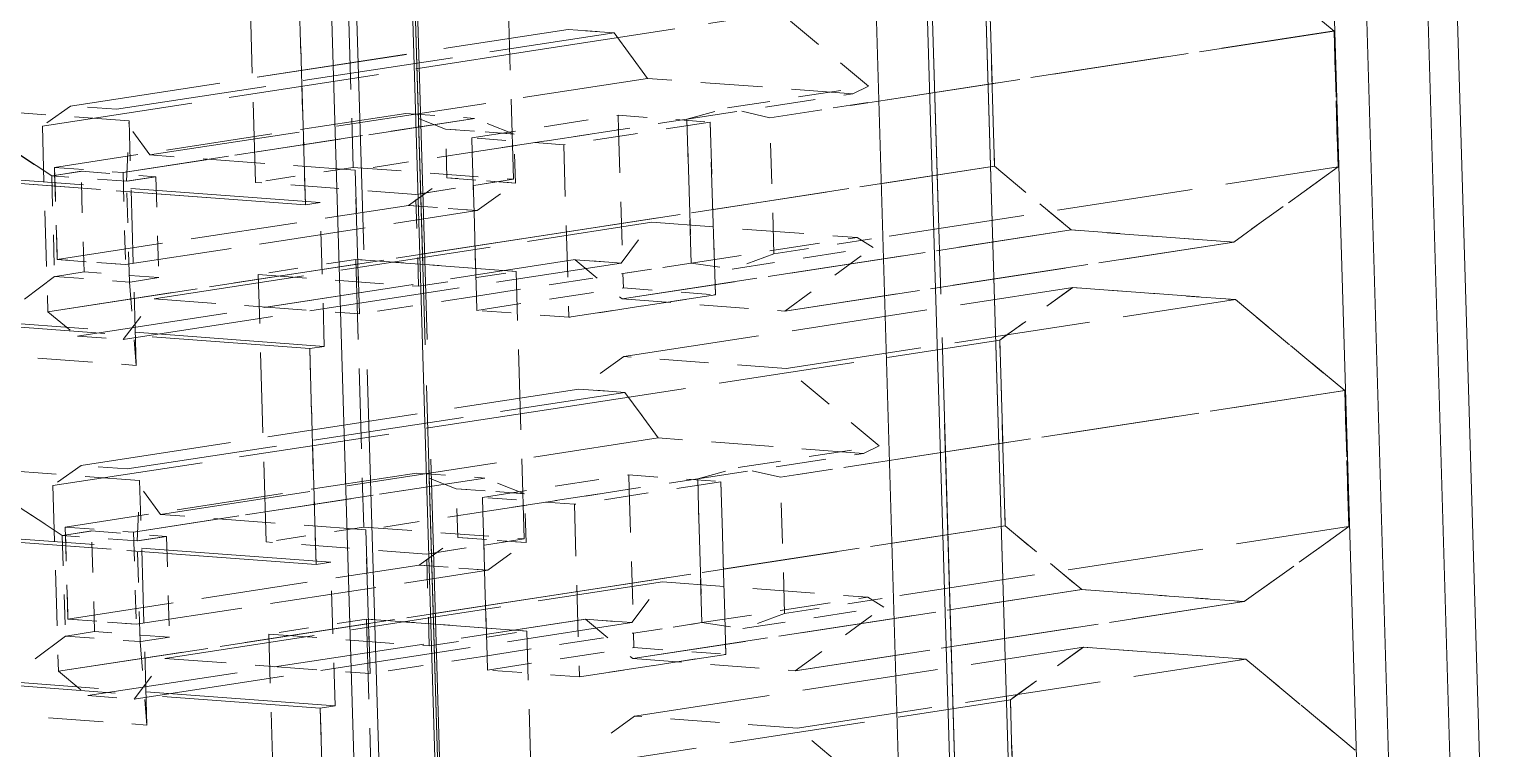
# Model space of a CAD drawing. Extents: x 23 to 417, y 3 to 294.
# Drawn here: x 328.52 to 333.6, y 141.33 to 143.81 of the extents above; entities that cross this region are included whole.
import ezdxf

# ---------------------------------------------------------------- set-up
doc = ezdxf.new("R2010")
doc.units = 0
doc.linetypes.add('DASHED', pattern=[15, 12, -3])
doc.layers.get('0').update_dxf_attribs({"lineweight": 13})

# ---------------------------------------------------------------- blocks, each defined once
blk = doc.blocks.new('BLOCK3535')
at = {"color": 7, "linetype": 'DASHED', "lineweight": 13}
for p, q in [((-41.505, 44.309), (-40.551, 12.073)), ((-40.551, 12.073), (-41.505, 44.309)), ((-41.895, 43.793), (-40.973, 12.649)), ((-40.973, 12.649), (-41.895, 43.793)), ((-39.084, 43.795), (-38.185, 13.406)), ((-39.084, 43.795), (-38.185, 13.406)), ((-38.863, 43.778), (-37.963, 13.389)), ((-38.863, 43.778), (-37.963, 13.389)), ((-37.54, 13.404), (-38.439, 43.793)), ((-38.439, 43.793), (-37.54, 13.404)), ((-37.337, 13.435), (-38.237, 43.824)), ((-38.237, 43.824), (-37.337, 13.435)), ((-41.333, 12.886), (-42.241, 43.533)), ((-41.333, 12.886), (-42.241, 43.533)), ((-44.52, 12.432), (-45.42, 42.821)), ((-44.52, 12.432), (-45.42, 42.821)), ((-45.969, 42.488), (-45.087, 12.695)), ((-45.087, 12.695), (-45.969, 42.488))]:
    blk.add_line(p, q, dxfattribs=at)
at = {"color": 7, "linetype": 'DASHED', "lineweight": 13, "ltscale": 0.299304}
for p, q in [((-41.296, 24.729), (-40.941, 12.762)), ((-40.941, 12.762), (-41.296, 24.729))]:
    blk.add_line(p, q, dxfattribs=at)
at = {"color": 7, "linetype": 'DASHED', "lineweight": 13, "ltscale": 0.275211}
for p, q in [((-44.93, 13.192), (-45.255, 24.195)), ((-44.93, 13.192), (-45.255, 24.195)), ((-44.833, 24.126), (-44.508, 13.122)), ((-44.833, 24.126), (-44.508, 13.122))]:
    blk.add_line(p, q, dxfattribs=at)
at = {"color": 7, "linetype": 'DASHED', "lineweight": 13, "ltscale": 0.28142}
for p, q in [((-44.516, 12.913), (-44.849, 24.165)), ((-44.849, 24.165), (-44.516, 12.913))]:
    blk.add_line(p, q, dxfattribs=at)
at = {"color": 7, "linetype": 'DASHED', "lineweight": 13, "ltscale": 0.0462}
for p, q in [((-45.302, 23.861), (-45.247, 22.014)), ((-45.302, 23.861), (-45.247, 22.014)), ((-45.921, 21.911), (-45.976, 23.758)), ((-45.921, 21.911), (-45.976, 23.758)), ((-44.14, 21.932), (-44.195, 23.779)), ((-44.14, 21.932), (-44.195, 23.779)), ((-45.228, 21.379), (-45.174, 19.531)), ((-45.228, 21.379), (-45.174, 19.531)), ((-45.848, 19.428), (-45.902, 21.275)), ((-45.848, 19.428), (-45.902, 21.275)), ((-44.066, 19.449), (-44.121, 21.296)), ((-44.066, 19.449), (-44.121, 21.296)), ((-45.155, 18.896), (-45.1, 17.049)), ((-45.155, 18.896), (-45.1, 17.049)), ((-45.774, 16.945), (-45.829, 18.792)), ((-45.774, 16.945), (-45.829, 18.792)), ((-43.993, 16.966), (-44.048, 18.813)), ((-43.993, 16.966), (-44.048, 18.813))]:
    blk.add_line(p, q, dxfattribs=at)
at = {"color": 7, "linetype": 'DASHED', "lineweight": 13, "ltscale": 0.02456}
for p, q in [((-39.229, 23.584), (-38.474, 22.955)), ((-38.474, 22.955), (-39.229, 23.584)), ((-39.155, 21.101), (-38.4, 20.473)), ((-38.4, 20.473), (-39.155, 21.101)), ((-39.082, 18.618), (-38.327, 17.99)), ((-38.327, 17.99), (-39.082, 18.618))]:
    blk.add_line(p, q, dxfattribs=at)
at = {"color": 7, "linetype": 'DASHED', "lineweight": 13, "ltscale": 0.037258}
for p, q in [((-45.576, 21.756), (-45.621, 23.246)), ((-45.621, 23.246), (-45.576, 21.756)), ((-45.503, 19.273), (-45.547, 20.763)), ((-45.547, 20.763), (-45.503, 19.273)), ((-45.429, 16.79), (-45.474, 18.28)), ((-45.474, 18.28), (-45.429, 16.79))]:
    blk.add_line(p, q, dxfattribs=at)
at = {"color": 7, "linetype": 'DASHED', "lineweight": 13, "ltscale": 0.078413}
for p, q in [((-43.956, 22.828), (-40.856, 23.304)), ((-43.956, 22.828), (-40.856, 23.304)), ((-41.574, 22.479), (-38.474, 22.956)), ((-43.918, 21.546), (-40.818, 22.022)), ((-41.546, 21.54), (-38.446, 22.017)), ((-41.546, 21.54), (-38.446, 22.017)), ((-40.289, 21.582), (-43.389, 21.106)), ((-43.389, 21.106), (-40.289, 21.582)), ((-39.167, 21.498), (-42.267, 21.022)), ((-42.267, 21.022), (-39.167, 21.498)), ((-43.378, 20.708), (-40.278, 21.185)), ((-43.378, 20.708), (-40.278, 21.185)), ((-42.256, 20.625), (-39.155, 21.101)), ((-42.256, 20.625), (-39.155, 21.101)), ((-43.882, 20.345), (-40.782, 20.821)), ((-43.882, 20.345), (-40.782, 20.821)), ((-41.5, 19.997), (-38.4, 20.473)), ((-43.845, 19.063), (-40.744, 19.539)), ((-41.473, 19.058), (-38.373, 19.534)), ((-41.473, 19.058), (-38.373, 19.534)), ((-40.216, 19.099), (-43.316, 18.623)), ((-43.316, 18.623), (-40.216, 19.099)), ((-39.094, 19.016), (-42.194, 18.539)), ((-42.194, 18.539), (-39.094, 19.016)), ((-43.304, 18.226), (-40.204, 18.702)), ((-43.304, 18.226), (-40.204, 18.702)), ((-42.182, 18.142), (-39.082, 18.618)), ((-42.182, 18.142), (-39.082, 18.618)), ((-43.809, 17.862), (-40.709, 18.338)), ((-43.809, 17.862), (-40.709, 18.338))]:
    blk.add_line(p, q, dxfattribs=at)
at = {"color": 7, "linetype": 'DASHED', "lineweight": 13, "ltscale": 0.032084}
for p, q in [((-40.818, 22.022), (-40.856, 23.304)), ((-40.856, 23.304), (-40.818, 22.022)), ((-40.744, 19.539), (-40.782, 20.822)), ((-40.782, 20.822), (-40.744, 19.539)), ((-40.671, 17.056), (-40.709, 18.339)), ((-40.709, 18.339), (-40.671, 17.056))]:
    blk.add_line(p, q, dxfattribs=at)
at = {"color": 7, "linetype": 'DASHED', "lineweight": 13, "ltscale": 0.02083}
for p, q in [((-41.689, 22.575), (-42.329, 23.108)), ((-41.689, 22.575), (-42.329, 23.108)), ((-41.615, 20.092), (-42.256, 20.625)), ((-41.615, 20.092), (-42.256, 20.625)), ((-41.542, 17.609), (-42.182, 18.142)), ((-41.542, 17.609), (-42.182, 18.142))]:
    blk.add_line(p, q, dxfattribs=at)
at = {"color": 7, "linetype": 'DASHED', "lineweight": 13, "ltscale": 0.086914}
for p, q in [((-47.198, 22.438), (-43.762, 22.967)), ((-47.151, 20.849), (-43.715, 21.378)), ((-47.125, 19.956), (-43.689, 20.484)), ((-47.078, 18.367), (-43.642, 18.895))]:
    blk.add_line(p, q, dxfattribs=at)
at = {"color": 7, "linetype": 'DASHED', "lineweight": 13, "ltscale": 0.086919}
for p, q in [((-47.198, 22.438), (-43.762, 22.966)), ((-47.125, 19.956), (-43.688, 20.483))]:
    blk.add_line(p, q, dxfattribs=at)
at = {"color": 7, "linetype": 'DASHED', "lineweight": 13, "ltscale": 0.086936}
for p, q in [((-46.881, 22.415), (-43.444, 22.943)), ((-46.881, 22.415), (-43.444, 22.943)), ((-47.393, 22.299), (-43.956, 22.827)), ((-47.393, 22.299), (-43.956, 22.827)), ((-46.651, 22.1), (-43.214, 22.628)), ((-46.651, 22.1), (-43.214, 22.628)), ((-46.621, 21.107), (-43.184, 21.635)), ((-46.621, 21.107), (-43.184, 21.635)), ((-47.355, 21.018), (-43.918, 21.546)), ((-46.834, 20.826), (-43.397, 21.354)), ((-46.834, 20.826), (-43.397, 21.354)), ((-46.807, 19.932), (-43.37, 20.46)), ((-46.807, 19.932), (-43.37, 20.46)), ((-47.32, 19.817), (-43.882, 20.345)), ((-47.32, 19.817), (-43.882, 20.345)), ((-46.577, 19.618), (-43.14, 20.146)), ((-46.577, 19.618), (-43.14, 20.146)), ((-46.548, 18.624), (-43.111, 19.153)), ((-46.548, 18.624), (-43.111, 19.153)), ((-47.282, 18.535), (-43.845, 19.064)), ((-46.76, 18.343), (-43.323, 18.871)), ((-46.76, 18.343), (-43.323, 18.871))]:
    blk.add_line(p, q, dxfattribs=at)
at = {"color": 7, "linetype": 'DASHED', "lineweight": 13, "ltscale": 0.007981}
for p, q in [((-43.762, 22.967), (-43.444, 22.943)), ((-43.689, 20.484), (-43.37, 20.46))]:
    blk.add_line(p, q, dxfattribs=at)
at = {"color": 7, "linetype": 'DASHED', "lineweight": 13, "ltscale": 0.00798}
for p, q in [((-43.444, 22.943), (-43.762, 22.967)), ((-43.397, 21.354), (-43.715, 21.377)), ((-43.715, 21.377), (-43.397, 21.354)), ((-43.37, 20.46), (-43.689, 20.484)), ((-43.323, 18.871), (-43.642, 18.895)), ((-43.642, 18.895), (-43.323, 18.871))]:
    blk.add_line(p, q, dxfattribs=at)
at = {"color": 7, "linetype": 'DASHED', "lineweight": 13, "ltscale": 0.009743}
for p, q in [((-43.444, 22.943), (-43.214, 22.628)), ((-43.214, 22.628), (-43.444, 22.943)), ((-46.651, 22.1), (-46.881, 22.415)), ((-46.651, 22.1), (-46.881, 22.415)), ((-43.37, 20.46), (-43.14, 20.146)), ((-43.14, 20.146), (-43.37, 20.46)), ((-46.577, 19.618), (-46.807, 19.932)), ((-46.577, 19.618), (-46.807, 19.932))]:
    blk.add_line(p, q, dxfattribs=at)
at = {"color": 7, "linetype": 'DASHED', "lineweight": 13, "ltscale": 0.078412}
for p, q in [((-38.474, 22.955), (-41.574, 22.479)), ((-38.4, 20.473), (-41.5, 19.997))]:
    blk.add_line(p, q, dxfattribs=at)
at = {"color": 7, "linetype": 'DASHED', "lineweight": 13, "ltscale": 0.02348}
for p, q in [((-38.474, 22.955), (-38.446, 22.017)), ((-38.446, 22.017), (-38.474, 22.955)), ((-38.4, 20.473), (-38.372, 19.534)), ((-38.372, 19.534), (-38.4, 20.473))]:
    blk.add_line(p, q, dxfattribs=at)
at = {"color": 7, "linetype": 'DASHED', "lineweight": 13, "ltscale": 0.035532}
for p, q in [((-41.796, 22.523), (-43.214, 22.628)), ((-41.796, 22.523), (-43.214, 22.628)), ((-45.233, 21.995), (-46.651, 22.1)), ((-45.233, 21.995), (-46.651, 22.1)), ((-43.184, 21.635), (-41.767, 21.53)), ((-43.184, 21.635), (-41.767, 21.53)), ((-46.621, 21.107), (-45.204, 21.002)), ((-46.621, 21.107), (-45.204, 21.002)), ((-41.723, 20.04), (-43.14, 20.146)), ((-41.723, 20.04), (-43.14, 20.146)), ((-45.16, 19.512), (-46.577, 19.618)), ((-45.16, 19.512), (-46.577, 19.618)), ((-43.111, 19.153), (-41.693, 19.047)), ((-43.111, 19.153), (-41.693, 19.047)), ((-46.548, 18.624), (-45.13, 18.519)), ((-46.548, 18.624), (-45.13, 18.519))]:
    blk.add_line(p, q, dxfattribs=at)
at = {"color": 7, "linetype": 'DASHED', "lineweight": 13, "ltscale": 0.028979}
for p, q in [((-42.942, 22.347), (-41.796, 22.523)), ((-42.942, 22.347), (-41.796, 22.523)), ((-42.912, 21.354), (-41.767, 21.53)), ((-42.912, 21.354), (-41.767, 21.53)), ((-42.868, 19.864), (-41.723, 20.04)), ((-42.868, 19.864), (-41.723, 20.04)), ((-42.839, 18.871), (-41.693, 19.047)), ((-42.839, 18.871), (-41.693, 19.047))]:
    blk.add_line(p, q, dxfattribs=at)
at = {"color": 7, "linetype": 'DASHED', "lineweight": 13, "ltscale": 0.024606}
for p, q in [((-42.661, 22.425), (-41.689, 22.575)), ((-42.661, 22.425), (-41.689, 22.575)), ((-42.629, 21.312), (-41.656, 21.462)), ((-42.629, 21.312), (-41.656, 21.462)), ((-42.588, 19.942), (-41.615, 20.092)), ((-42.588, 19.942), (-41.615, 20.092)), ((-42.555, 18.83), (-41.582, 18.979)), ((-42.555, 18.83), (-41.582, 18.979))]:
    blk.add_line(p, q, dxfattribs=at)
at = {"color": 7, "linetype": 'DASHED', "lineweight": 13, "ltscale": 0.002984}
for p, q in [((-41.689, 22.575), (-41.796, 22.523)), ((-41.689, 22.575), (-41.796, 22.523)), ((-41.615, 20.092), (-41.723, 20.04)), ((-41.615, 20.092), (-41.723, 20.04))]:
    blk.add_line(p, q, dxfattribs=at)
at = {"color": 7, "linetype": 'DASHED', "lineweight": 13, "ltscale": 0.03146}
for p, q in [((-46.794, 22.335), (-48.049, 22.428)), ((-46.794, 22.335), (-48.049, 22.428)), ((-47.999, 20.74), (-46.744, 20.647)), ((-47.999, 20.74), (-46.744, 20.647)), ((-46.721, 19.852), (-47.976, 19.946)), ((-46.721, 19.852), (-47.976, 19.946)), ((-47.926, 18.257), (-46.671, 18.164)), ((-47.926, 18.257), (-46.671, 18.164))]:
    blk.add_line(p, q, dxfattribs=at)
at = {"color": 7, "linetype": 'DASHED', "lineweight": 13, "ltscale": 0.021543}
for p, q in [((-48.049, 22.428), (-47.328, 21.956)), ((-47.328, 21.956), (-48.049, 22.428)), ((-47.976, 19.946), (-47.255, 19.473)), ((-47.255, 19.473), (-47.976, 19.946))]:
    blk.add_line(p, q, dxfattribs=at)
at = {"color": 7, "linetype": 'DASHED', "lineweight": 13, "ltscale": 0.005983}
for p, q in [((-47.198, 22.438), (-47.393, 22.299)), ((-47.198, 22.438), (-47.393, 22.299)), ((-47.125, 19.956), (-47.32, 19.817)), ((-47.125, 19.956), (-47.32, 19.817))]:
    blk.add_line(p, q, dxfattribs=at)
at = {"color": 7, "linetype": 'DASHED', "lineweight": 13, "ltscale": 0.007958}
for p, q in [((-46.881, 22.415), (-47.198, 22.438)), ((-46.881, 22.415), (-47.198, 22.438)), ((-47.151, 20.849), (-46.834, 20.826)), ((-47.151, 20.849), (-46.834, 20.826)), ((-46.807, 19.932), (-47.125, 19.956)), ((-46.807, 19.932), (-47.125, 19.956)), ((-47.078, 18.367), (-46.76, 18.343)), ((-47.078, 18.367), (-46.76, 18.343))]:
    blk.add_line(p, q, dxfattribs=at)
at = {"color": 7, "linetype": 'DASHED', "lineweight": 13, "ltscale": 0.007278}
for p, q in [((-42.942, 22.347), (-42.661, 22.425)), ((-42.942, 22.347), (-42.661, 22.425)), ((-42.868, 19.864), (-42.588, 19.942)), ((-42.868, 19.864), (-42.588, 19.942))]:
    blk.add_line(p, q, dxfattribs=at)
at = {"color": 7, "linetype": 'DASHED', "lineweight": 13, "ltscale": 0.007494}
for p, q in [((-42.369, 22.357), (-42.661, 22.425)), ((-42.369, 22.357), (-42.661, 22.425)), ((-42.296, 19.875), (-42.588, 19.942)), ((-42.296, 19.875), (-42.588, 19.942))]:
    blk.add_line(p, q, dxfattribs=at)
at = {"color": 7, "linetype": 'DASHED', "lineweight": 13, "ltscale": 0.020121}
for p, q in [((-42.369, 22.357), (-41.574, 22.48)), ((-41.574, 22.479), (-42.369, 22.357)), ((-42.342, 21.418), (-41.546, 21.54)), ((-42.342, 21.418), (-41.546, 21.54)), ((-41.5, 19.997), (-42.296, 19.875)), ((-42.296, 19.875), (-41.5, 19.997)), ((-42.268, 18.935), (-41.473, 19.057)), ((-42.268, 18.935), (-41.473, 19.057))]:
    blk.add_line(p, q, dxfattribs=at)
at = {"color": 7, "linetype": 'DASHED', "lineweight": 13, "ltscale": 0.061367}
for p, q in [((-44.883, 22.387), (-47.309, 22.014)), ((-44.883, 22.387), (-47.309, 22.014)), ((-46.836, 21.979), (-44.41, 22.352)), ((-44.41, 22.352), (-46.836, 21.979)), ((-47.29, 21.378), (-44.864, 21.751)), ((-47.29, 21.378), (-44.864, 21.751)), ((-46.818, 21.343), (-44.391, 21.716)), ((-46.818, 21.343), (-44.391, 21.716)), ((-44.809, 19.904), (-47.235, 19.531)), ((-44.809, 19.904), (-47.235, 19.531)), ((-46.763, 19.496), (-44.337, 19.869)), ((-44.337, 19.869), (-46.763, 19.496)), ((-47.217, 18.896), (-44.79, 19.268)), ((-47.217, 18.896), (-44.79, 19.268)), ((-46.744, 18.86), (-44.318, 19.233)), ((-46.744, 18.86), (-44.318, 19.233))]:
    blk.add_line(p, q, dxfattribs=at)
at = {"color": 7, "linetype": 'DASHED', "lineweight": 13, "ltscale": 0.010442}
for p, q in [((-46.812, 21.918), (-46.794, 22.335)), ((-46.812, 21.918), (-46.794, 22.335)), ((-46.738, 19.435), (-46.721, 19.852)), ((-46.738, 19.435), (-46.721, 19.852))]:
    blk.add_line(p, q, dxfattribs=at)
at = {"color": 7, "linetype": 'DASHED', "lineweight": 13, "ltscale": 0.042225}
for p, q in [((-46.744, 20.647), (-46.794, 22.335)), ((-46.744, 20.647), (-46.794, 22.335)), ((-46.671, 18.164), (-46.721, 19.852)), ((-46.671, 18.164), (-46.721, 19.852))]:
    blk.add_line(p, q, dxfattribs=at)
at = {"color": 7, "linetype": 'DASHED', "lineweight": 13, "ltscale": 0.011844}
for p, q in [((-44.883, 22.387), (-44.41, 22.352)), ((-44.883, 22.387), (-44.41, 22.352)), ((-44.136, 22.244), (-44.609, 22.279)), ((-44.609, 22.279), (-44.136, 22.244)), ((-47.309, 22.014), (-46.836, 21.979)), ((-47.309, 22.014), (-46.836, 21.979)), ((-44.126, 21.906), (-44.599, 21.942)), ((-44.599, 21.942), (-44.126, 21.906)), ((-44.391, 21.716), (-44.864, 21.751)), ((-44.864, 21.751), (-44.391, 21.716)), ((-46.818, 21.343), (-47.29, 21.378)), ((-47.29, 21.378), (-46.818, 21.343)), ((-44.809, 19.904), (-44.337, 19.869)), ((-44.809, 19.904), (-44.337, 19.869)), ((-44.063, 19.761), (-44.535, 19.796)), ((-44.535, 19.796), (-44.063, 19.761)), ((-47.235, 19.531), (-46.763, 19.496)), ((-47.235, 19.531), (-46.763, 19.496)), ((-44.053, 19.424), (-44.525, 19.459)), ((-44.525, 19.459), (-44.053, 19.424)), ((-44.318, 19.233), (-44.79, 19.268)), ((-44.79, 19.268), (-44.318, 19.233)), ((-46.744, 18.86), (-47.217, 18.896)), ((-47.217, 18.896), (-46.744, 18.86))]:
    blk.add_line(p, q, dxfattribs=at)
at = {"color": 7, "linetype": 'DASHED', "lineweight": 13, "ltscale": 0.007359}
for p, q in [((-44.609, 22.279), (-44.883, 22.387)), ((-44.609, 22.279), (-44.883, 22.387)), ((-44.136, 22.244), (-44.41, 22.352)), ((-44.136, 22.244), (-44.41, 22.352)), ((-44.535, 19.796), (-44.809, 19.904)), ((-44.535, 19.796), (-44.809, 19.904)), ((-44.063, 19.761), (-44.337, 19.869)), ((-44.063, 19.761), (-44.337, 19.869))]:
    blk.add_line(p, q, dxfattribs=at)
at = {"color": 7, "linetype": 'DASHED', "lineweight": 13, "ltscale": 0.025569}
for p, q in [((-44.428, 22.218), (-43.417, 22.374)), ((-44.428, 22.218), (-43.417, 22.374)), ((-42.782, 22.326), (-43.793, 22.171)), ((-42.782, 22.326), (-43.793, 22.171)), ((-43.414, 22.274), (-44.425, 22.119)), ((-44.425, 22.119), (-43.414, 22.274)), ((-44.395, 21.126), (-43.384, 21.281)), ((-44.395, 21.126), (-43.384, 21.281)), ((-44.392, 21.027), (-43.381, 21.182)), ((-44.392, 21.027), (-43.381, 21.182)), ((-43.757, 20.979), (-42.746, 21.135)), ((-42.746, 21.135), (-43.757, 20.979)), ((-44.354, 19.736), (-43.343, 19.891)), ((-44.354, 19.736), (-43.343, 19.891)), ((-43.34, 19.792), (-44.351, 19.636)), ((-44.351, 19.636), (-43.34, 19.792)), ((-42.708, 19.844), (-43.719, 19.688)), ((-42.708, 19.844), (-43.719, 19.688)), ((-44.322, 18.643), (-43.311, 18.799)), ((-44.322, 18.643), (-43.311, 18.799)), ((-44.319, 18.544), (-43.308, 18.699)), ((-44.319, 18.544), (-43.308, 18.699)), ((-43.684, 18.497), (-42.673, 18.652)), ((-42.673, 18.652), (-43.684, 18.497))]:
    blk.add_line(p, q, dxfattribs=at)
at = {"color": 7, "linetype": 'DASHED', "lineweight": 13, "ltscale": 0.002484}
for p, q in [((-43.414, 22.274), (-43.417, 22.374)), ((-43.417, 22.374), (-43.414, 22.274)), ((-44.428, 22.218), (-44.425, 22.119)), ((-44.428, 22.218), (-44.425, 22.119)), ((-43.381, 21.182), (-43.384, 21.281)), ((-43.384, 21.281), (-43.381, 21.182)), ((-44.395, 21.126), (-44.392, 21.027)), ((-44.395, 21.126), (-44.392, 21.027)), ((-43.34, 19.792), (-43.343, 19.891)), ((-43.343, 19.891), (-43.34, 19.792)), ((-44.354, 19.736), (-44.351, 19.636)), ((-44.354, 19.736), (-44.351, 19.636)), ((-43.308, 18.699), (-43.311, 18.799)), ((-43.311, 18.799), (-43.308, 18.699)), ((-44.322, 18.643), (-44.319, 18.544)), ((-44.322, 18.643), (-44.319, 18.544))]:
    blk.add_line(p, q, dxfattribs=at)
at = {"color": 7, "linetype": 'DASHED', "lineweight": 13, "ltscale": 0.015915}
for p, q in [((-43.417, 22.374), (-42.782, 22.326)), ((-43.417, 22.374), (-42.782, 22.326)), ((-43.793, 22.171), (-44.428, 22.218)), ((-43.793, 22.171), (-44.428, 22.218)), ((-43.381, 21.182), (-42.746, 21.135)), ((-43.381, 21.182), (-42.746, 21.135)), ((-43.757, 20.979), (-44.392, 21.027)), ((-43.757, 20.979), (-44.392, 21.027)), ((-43.343, 19.891), (-42.708, 19.844)), ((-43.343, 19.891), (-42.708, 19.844)), ((-43.719, 19.688), (-44.354, 19.736)), ((-43.719, 19.688), (-44.354, 19.736)), ((-43.308, 18.699), (-42.673, 18.652)), ((-43.308, 18.699), (-42.673, 18.652)), ((-43.684, 18.497), (-44.319, 18.544)), ((-43.684, 18.497), (-44.319, 18.544))]:
    blk.add_line(p, q, dxfattribs=at)
at = {"color": 7, "linetype": 'DASHED', "lineweight": 13, "ltscale": 0.011932}
for p, q in [((-42.942, 22.347), (-43.414, 22.274)), ((-42.942, 22.347), (-43.414, 22.274)), ((-43.384, 21.281), (-42.912, 21.354)), ((-42.912, 21.354), (-43.384, 21.281)), ((-42.868, 19.864), (-43.34, 19.792)), ((-42.868, 19.864), (-43.34, 19.792)), ((-43.311, 18.799), (-42.839, 18.871)), ((-42.839, 18.871), (-43.311, 18.799))]:
    blk.add_line(p, q, dxfattribs=at)
at = {"color": 7, "linetype": 'DASHED', "lineweight": 13, "ltscale": 0.024839}
for p, q in [((-42.912, 21.354), (-42.942, 22.347)), ((-42.942, 22.347), (-42.912, 21.354)), ((-43.414, 22.274), (-43.384, 21.281)), ((-43.414, 22.274), (-43.384, 21.281)), ((-44.395, 21.126), (-44.425, 22.119)), ((-44.425, 22.119), (-44.395, 21.126)), ((-45.204, 21.002), (-45.233, 21.995)), ((-45.233, 21.995), (-45.204, 21.002)), ((-45.446, 20.778), (-45.475, 21.771)), ((-45.446, 20.778), (-45.475, 21.771)), ((-43.34, 19.792), (-43.311, 18.799)), ((-43.34, 19.792), (-43.311, 18.799)), ((-42.839, 18.871), (-42.868, 19.864)), ((-42.868, 19.864), (-42.839, 18.871)), ((-44.322, 18.643), (-44.351, 19.636)), ((-44.351, 19.636), (-44.322, 18.643)), ((-45.13, 18.519), (-45.16, 19.512)), ((-45.16, 19.512), (-45.13, 18.519)), ((-45.372, 18.296), (-45.402, 19.289)), ((-45.372, 18.296), (-45.402, 19.289))]:
    blk.add_line(p, q, dxfattribs=at)
at = {"color": 7, "linetype": 'DASHED', "lineweight": 13, "ltscale": 0.029806}
for p, q in [((-42.746, 21.135), (-42.782, 22.326)), ((-42.782, 22.326), (-42.746, 21.135)), ((-43.793, 22.171), (-43.757, 20.979)), ((-43.793, 22.171), (-43.757, 20.979)), ((-42.673, 18.652), (-42.708, 19.844)), ((-42.708, 19.844), (-42.673, 18.652)), ((-43.719, 19.688), (-43.684, 18.497)), ((-43.719, 19.688), (-43.684, 18.497))]:
    blk.add_line(p, q, dxfattribs=at)
at = {"color": 7, "linetype": 'DASHED', "lineweight": 13, "ltscale": 0.0235}
for p, q in [((-42.342, 21.418), (-42.369, 22.357)), ((-42.342, 21.418), (-42.369, 22.357)), ((-42.268, 18.935), (-42.296, 19.875)), ((-42.268, 18.935), (-42.296, 19.875))]:
    blk.add_line(p, q, dxfattribs=at)
at = {"color": 7, "linetype": 'DASHED', "lineweight": 13, "ltscale": 0.032042}
for p, q in [((-47.393, 22.299), (-47.355, 21.018)), ((-47.393, 22.299), (-47.355, 21.018)), ((-47.32, 19.817), (-47.282, 18.535)), ((-47.32, 19.817), (-47.282, 18.535))]:
    blk.add_line(p, q, dxfattribs=at)
at = {"color": 7, "linetype": 'DASHED', "lineweight": 13, "ltscale": 0.008445}
for p, q in [((-44.599, 21.942), (-44.609, 22.279)), ((-44.599, 21.942), (-44.609, 22.279)), ((-44.126, 21.906), (-44.136, 22.244)), ((-44.126, 21.906), (-44.136, 22.244)), ((-44.525, 19.459), (-44.535, 19.796)), ((-44.525, 19.459), (-44.535, 19.796)), ((-44.053, 19.424), (-44.063, 19.761)), ((-44.053, 19.424), (-44.063, 19.761))]:
    blk.add_line(p, q, dxfattribs=at)
at = {"color": 7, "linetype": 'DASHED', "lineweight": 13, "ltscale": 0.020456}
for p, q in [((-44.425, 22.119), (-45.233, 21.995)), ((-44.425, 22.119), (-45.233, 21.995)), ((-44.395, 21.126), (-45.204, 21.002)), ((-44.395, 21.126), (-45.204, 21.002)), ((-44.351, 19.636), (-45.16, 19.512)), ((-44.351, 19.636), (-45.16, 19.512)), ((-44.322, 18.643), (-45.13, 18.519)), ((-44.322, 18.643), (-45.13, 18.519))]:
    blk.add_line(p, q, dxfattribs=at)
at = {"color": 7, "linetype": 'DASHED', "lineweight": 13, "ltscale": 0.109185}
for p, q in [((-45.576, 21.756), (-49.932, 22.08)), ((-49.932, 22.08), (-45.576, 21.756)), ((-45.475, 21.771), (-49.831, 22.096)), ((-45.475, 21.771), (-49.831, 22.096)), ((-45.446, 20.778), (-49.801, 21.103)), ((-45.446, 20.778), (-49.801, 21.103)), ((-49.902, 21.087), (-45.547, 20.763)), ((-49.902, 21.087), (-45.547, 20.763)), ((-45.503, 19.273), (-49.858, 19.597)), ((-49.858, 19.597), (-45.503, 19.273)), ((-45.402, 19.289), (-49.757, 19.613)), ((-45.402, 19.289), (-49.757, 19.613)), ((-49.829, 18.604), (-45.474, 18.28)), ((-49.829, 18.604), (-45.474, 18.28)), ((-45.372, 18.296), (-49.728, 18.62)), ((-45.372, 18.296), (-49.728, 18.62))]:
    blk.add_line(p, q, dxfattribs=at)
at = {"color": 7, "linetype": 'DASHED', "lineweight": 13, "ltscale": 0.078411}
for p, q in [((-40.818, 22.022), (-43.918, 21.546)), ((-40.744, 19.539), (-43.845, 19.063))]:
    blk.add_line(p, q, dxfattribs=at)
at = {"color": 7, "linetype": 'DASHED', "lineweight": 13, "ltscale": 0.017192}
for p, q in [((-40.289, 21.582), (-40.818, 22.022)), ((-40.818, 22.022), (-40.289, 21.582)), ((-40.216, 19.099), (-40.744, 19.539)), ((-40.744, 19.539), (-40.216, 19.099))]:
    blk.add_line(p, q, dxfattribs=at)
at = {"color": 7, "linetype": 'DASHED', "lineweight": 13, "ltscale": 0.022205}
for p, q in [((-38.446, 22.017), (-39.167, 21.498)), ((-39.167, 21.498), (-38.446, 22.017)), ((-38.372, 19.534), (-39.094, 19.016)), ((-39.094, 19.016), (-38.372, 19.534))]:
    blk.add_line(p, q, dxfattribs=at)
at = {"color": 7, "linetype": 'DASHED', "lineweight": 13, "ltscale": 0.005114}
for p, q in [((-47.328, 21.956), (-47.126, 21.987)), ((-47.126, 21.987), (-47.328, 21.956)), ((-46.812, 21.918), (-46.609, 21.949)), ((-46.609, 21.949), (-46.812, 21.918)), ((-47.105, 21.292), (-47.308, 21.261)), ((-47.105, 21.292), (-47.308, 21.261)), ((-46.589, 21.253), (-46.791, 21.222)), ((-46.589, 21.253), (-46.791, 21.222)), ((-47.255, 19.473), (-47.053, 19.504)), ((-47.053, 19.504), (-47.255, 19.473)), ((-46.738, 19.435), (-46.536, 19.466)), ((-46.536, 19.466), (-46.738, 19.435)), ((-47.032, 18.809), (-47.234, 18.778)), ((-47.032, 18.809), (-47.234, 18.778)), ((-46.515, 18.771), (-46.717, 18.74)), ((-46.515, 18.771), (-46.717, 18.74))]:
    blk.add_line(p, q, dxfattribs=at)
at = {"color": 7, "linetype": 'DASHED', "lineweight": 13, "ltscale": 0.012954}
for p, q in [((-46.812, 21.918), (-47.328, 21.956)), ((-46.812, 21.918), (-47.328, 21.956)), ((-47.126, 21.987), (-46.609, 21.949)), ((-47.126, 21.987), (-46.609, 21.949)), ((-47.308, 21.261), (-46.791, 21.222)), ((-47.308, 21.261), (-46.791, 21.222)), ((-46.589, 21.253), (-47.105, 21.292)), ((-46.589, 21.253), (-47.105, 21.292)), ((-47.053, 19.504), (-46.536, 19.466)), ((-47.053, 19.504), (-46.536, 19.466)), ((-46.738, 19.435), (-47.255, 19.473)), ((-46.738, 19.435), (-47.255, 19.473)), ((-47.234, 18.778), (-46.717, 18.74)), ((-47.234, 18.778), (-46.717, 18.74)), ((-46.515, 18.771), (-47.032, 18.809)), ((-46.515, 18.771), (-47.032, 18.809))]:
    blk.add_line(p, q, dxfattribs=at)
at = {"color": 7, "linetype": 'DASHED', "lineweight": 13, "ltscale": 0.017387}
for p, q in [((-47.328, 21.956), (-47.308, 21.261)), ((-47.328, 21.956), (-47.308, 21.261)), ((-47.105, 21.292), (-47.126, 21.987)), ((-47.105, 21.292), (-47.126, 21.987)), ((-46.791, 21.222), (-46.812, 21.918)), ((-46.791, 21.222), (-46.812, 21.918)), ((-46.609, 21.949), (-46.589, 21.253)), ((-46.609, 21.949), (-46.589, 21.253)), ((-47.032, 18.809), (-47.053, 19.504)), ((-47.032, 18.809), (-47.053, 19.504)), ((-47.255, 19.473), (-47.234, 18.778)), ((-47.255, 19.473), (-47.234, 18.778)), ((-46.717, 18.74), (-46.738, 19.435)), ((-46.717, 18.74), (-46.738, 19.435)), ((-46.536, 19.466), (-46.515, 18.771)), ((-46.536, 19.466), (-46.515, 18.771))]:
    blk.add_line(p, q, dxfattribs=at)
at = {"color": 7, "linetype": 'DASHED', "lineweight": 13, "ltscale": 0.015897}
for p, q in [((-47.29, 21.378), (-47.309, 22.014)), ((-47.309, 22.014), (-47.29, 21.378)), ((-46.836, 21.979), (-46.818, 21.343)), ((-46.836, 21.979), (-46.818, 21.343)), ((-44.795, 21.193), (-44.814, 21.828)), ((-44.795, 21.193), (-44.814, 21.828)), ((-47.217, 18.896), (-47.235, 19.531)), ((-47.235, 19.531), (-47.217, 18.896)), ((-46.763, 19.496), (-46.744, 18.86)), ((-46.763, 19.496), (-46.744, 18.86)), ((-44.722, 18.71), (-44.74, 19.345)), ((-44.722, 18.71), (-44.74, 19.345))]:
    blk.add_line(p, q, dxfattribs=at)
at = {"color": 7, "linetype": 'DASHED', "lineweight": 13, "ltscale": 0.017046}
for p, q in [((-45.247, 22.014), (-45.921, 21.911)), ((-45.247, 22.014), (-45.921, 21.911)), ((-44.14, 21.932), (-44.814, 21.828)), ((-44.814, 21.828), (-44.14, 21.932)), ((-45.228, 21.379), (-45.902, 21.275)), ((-45.228, 21.379), (-45.902, 21.275)), ((-44.795, 21.193), (-44.121, 21.296)), ((-44.795, 21.193), (-44.121, 21.296)), ((-45.174, 19.531), (-45.848, 19.428)), ((-45.174, 19.531), (-45.848, 19.428)), ((-44.066, 19.449), (-44.74, 19.345)), ((-44.74, 19.345), (-44.066, 19.449)), ((-45.155, 18.896), (-45.829, 18.792)), ((-45.155, 18.896), (-45.829, 18.792)), ((-44.722, 18.71), (-44.048, 18.813)), ((-44.722, 18.71), (-44.048, 18.813))]:
    blk.add_line(p, q, dxfattribs=at)
at = {"color": 7, "linetype": 'DASHED', "lineweight": 13, "ltscale": 0.027759}
for p, q in [((-45.247, 22.014), (-44.14, 21.932)), ((-45.247, 22.014), (-44.14, 21.932)), ((-44.814, 21.828), (-45.921, 21.911)), ((-44.814, 21.828), (-45.921, 21.911)), ((-44.121, 21.296), (-45.228, 21.379)), ((-45.228, 21.379), (-44.121, 21.296)), ((-45.902, 21.275), (-44.795, 21.193)), ((-45.902, 21.275), (-44.795, 21.193)), ((-45.174, 19.531), (-44.066, 19.449)), ((-45.174, 19.531), (-44.066, 19.449)), ((-44.74, 19.345), (-45.848, 19.428)), ((-44.74, 19.345), (-45.848, 19.428)), ((-44.048, 18.813), (-45.155, 18.896)), ((-45.155, 18.896), (-44.048, 18.813)), ((-45.829, 18.792), (-44.722, 18.71)), ((-45.829, 18.792), (-44.722, 18.71))]:
    blk.add_line(p, q, dxfattribs=at)
at = {"color": 7, "linetype": 'DASHED', "lineweight": 13, "ltscale": 0.008161}
for p, q in [((-44.864, 21.751), (-44.599, 21.942)), ((-44.864, 21.751), (-44.599, 21.942)), ((-44.391, 21.716), (-44.126, 21.906)), ((-44.391, 21.716), (-44.126, 21.906)), ((-44.79, 19.268), (-44.525, 19.459)), ((-44.79, 19.268), (-44.525, 19.459)), ((-44.318, 19.233), (-44.053, 19.424)), ((-44.318, 19.233), (-44.053, 19.424))]:
    blk.add_line(p, q, dxfattribs=at)
at = {"color": 7, "linetype": 'DASHED', "lineweight": 13, "ltscale": 0.002557}
for p, q in [((-45.475, 21.771), (-45.576, 21.756)), ((-45.475, 21.771), (-45.576, 21.756)), ((-45.547, 20.763), (-45.446, 20.778)), ((-45.446, 20.778), (-45.547, 20.763)), ((-45.402, 19.289), (-45.503, 19.273)), ((-45.402, 19.289), (-45.503, 19.273)), ((-45.474, 18.28), (-45.372, 18.296)), ((-45.372, 18.296), (-45.474, 18.28))]:
    blk.add_line(p, q, dxfattribs=at)
at = {"color": 7, "linetype": 'DASHED', "lineweight": 13, "ltscale": 0.008818}
for p, q in [((-43.397, 21.354), (-43.184, 21.635)), ((-43.397, 21.354), (-43.184, 21.635)), ((-46.834, 20.826), (-46.621, 21.107)), ((-46.834, 20.826), (-46.621, 21.107)), ((-43.323, 18.871), (-43.111, 19.153)), ((-43.323, 18.871), (-43.111, 19.153)), ((-46.76, 18.343), (-46.548, 18.624)), ((-46.76, 18.343), (-46.548, 18.624))]:
    blk.add_line(p, q, dxfattribs=at)
at = {"color": 7, "linetype": 'DASHED', "lineweight": 13, "ltscale": 0.086935}
for p, q in [((-43.918, 21.546), (-47.355, 21.018)), ((-43.845, 19.063), (-47.282, 18.535))]:
    blk.add_line(p, q, dxfattribs=at)
at = {"color": 7, "linetype": 'DASHED', "lineweight": 13, "ltscale": 0.003257}
for p, q in [((-41.767, 21.53), (-41.656, 21.462)), ((-41.767, 21.53), (-41.656, 21.462)), ((-41.693, 19.047), (-41.582, 18.979)), ((-41.693, 19.047), (-41.582, 18.979))]:
    blk.add_line(p, q, dxfattribs=at)
at = {"color": 7, "linetype": 'DASHED', "lineweight": 13, "ltscale": 0.028129}
for p, q in [((-39.167, 21.498), (-40.289, 21.582)), ((-40.289, 21.582), (-39.167, 21.498)), ((-43.389, 21.106), (-42.267, 21.022)), ((-43.389, 21.106), (-42.267, 21.022)), ((-40.278, 21.185), (-39.155, 21.101)), ((-39.155, 21.101), (-40.278, 21.185)), ((-42.256, 20.625), (-43.378, 20.708)), ((-42.256, 20.625), (-43.378, 20.708)), ((-39.094, 19.016), (-40.216, 19.099)), ((-40.216, 19.099), (-39.094, 19.016)), ((-40.204, 18.702), (-39.082, 18.618)), ((-39.082, 18.618), (-40.204, 18.702)), ((-43.316, 18.623), (-42.194, 18.539)), ((-43.316, 18.623), (-42.194, 18.539)), ((-42.182, 18.142), (-43.304, 18.226)), ((-42.182, 18.142), (-43.304, 18.226))]:
    blk.add_line(p, q, dxfattribs=at)
at = {"color": 7, "linetype": 'DASHED', "lineweight": 13, "ltscale": 0.007642}
for p, q in [((-42.342, 21.418), (-42.629, 21.312)), ((-42.342, 21.418), (-42.629, 21.312)), ((-42.268, 18.935), (-42.555, 18.83)), ((-42.268, 18.935), (-42.555, 18.83))]:
    blk.add_line(p, q, dxfattribs=at)
at = {"color": 7, "linetype": 'DASHED', "lineweight": 13, "ltscale": 0.018833}
for p, q in [((-42.267, 21.022), (-41.656, 21.462)), ((-42.267, 21.022), (-41.656, 21.462)), ((-42.194, 18.539), (-41.582, 18.979)), ((-42.194, 18.539), (-41.582, 18.979))]:
    blk.add_line(p, q, dxfattribs=at)
at = {"color": 7, "linetype": 'DASHED', "lineweight": 13, "ltscale": 0.086922}
for p, q in [((-47.151, 20.849), (-43.715, 21.378)), ((-47.078, 18.367), (-43.641, 18.895))]:
    blk.add_line(p, q, dxfattribs=at)
at = {"color": 7, "linetype": 'DASHED', "lineweight": 13, "ltscale": 0.0106}
for p, q in [((-43.715, 21.377), (-43.389, 21.106)), ((-43.715, 21.377), (-43.389, 21.106)), ((-43.642, 18.894), (-43.316, 18.623)), ((-43.642, 18.894), (-43.316, 18.623))]:
    blk.add_line(p, q, dxfattribs=at)
at = {"color": 7, "linetype": 'DASHED', "lineweight": 13, "ltscale": 0.007174}
for p, q in [((-42.912, 21.354), (-42.629, 21.312)), ((-42.912, 21.354), (-42.629, 21.312)), ((-42.839, 18.871), (-42.555, 18.83)), ((-42.839, 18.871), (-42.555, 18.83))]:
    blk.add_line(p, q, dxfattribs=at)
at = {"color": 7, "linetype": 'DASHED', "lineweight": 13, "ltscale": 0.02164}
for p, q in [((-47.308, 21.261), (-47.999, 20.74)), ((-47.308, 21.261), (-47.999, 20.74)), ((-47.234, 18.778), (-47.926, 18.257)), ((-47.234, 18.778), (-47.926, 18.257))]:
    blk.add_line(p, q, dxfattribs=at)
at = {"color": 7, "linetype": 'DASHED', "lineweight": 13, "ltscale": 0.014443}
for p, q in [((-46.791, 21.222), (-46.744, 20.647)), ((-46.791, 21.222), (-46.744, 20.647)), ((-46.717, 18.74), (-46.671, 18.164)), ((-46.717, 18.74), (-46.671, 18.164))]:
    blk.add_line(p, q, dxfattribs=at)
at = {"color": 7, "linetype": 'DASHED', "lineweight": 13, "ltscale": 0.015543}
for p, q in [((-40.782, 20.822), (-40.278, 21.185)), ((-40.278, 21.185), (-40.782, 20.822)), ((-40.709, 18.339), (-40.204, 18.702)), ((-40.204, 18.702), (-40.709, 18.339))]:
    blk.add_line(p, q, dxfattribs=at)
at = {"color": 7, "linetype": 'DASHED', "lineweight": 13, "ltscale": 0.006617}
for p, q in [((-47.355, 21.018), (-47.151, 20.849)), ((-47.355, 21.018), (-47.151, 20.849)), ((-47.282, 18.535), (-47.078, 18.367)), ((-47.282, 18.535), (-47.078, 18.367))]:
    blk.add_line(p, q, dxfattribs=at)
at = {"color": 7, "linetype": 'DASHED', "lineweight": 13, "ltscale": 0.009584}
for p, q in [((-43.378, 20.708), (-43.689, 20.485)), ((-43.378, 20.708), (-43.689, 20.485)), ((-43.304, 18.226), (-43.615, 18.002)), ((-43.304, 18.226), (-43.615, 18.002))]:
    blk.add_line(p, q, dxfattribs=at)

msp = doc.modelspace()

# ---------------------------------------------------------------- block references
at = {"lineweight": 0, "xscale": 0.5, "yscale": 0.5, "zscale": 0.5}
msp.add_blockref('BLOCK3535', (352.2652, 132.3303), dxfattribs=at)

doc.saveas('drawing.dxf')
